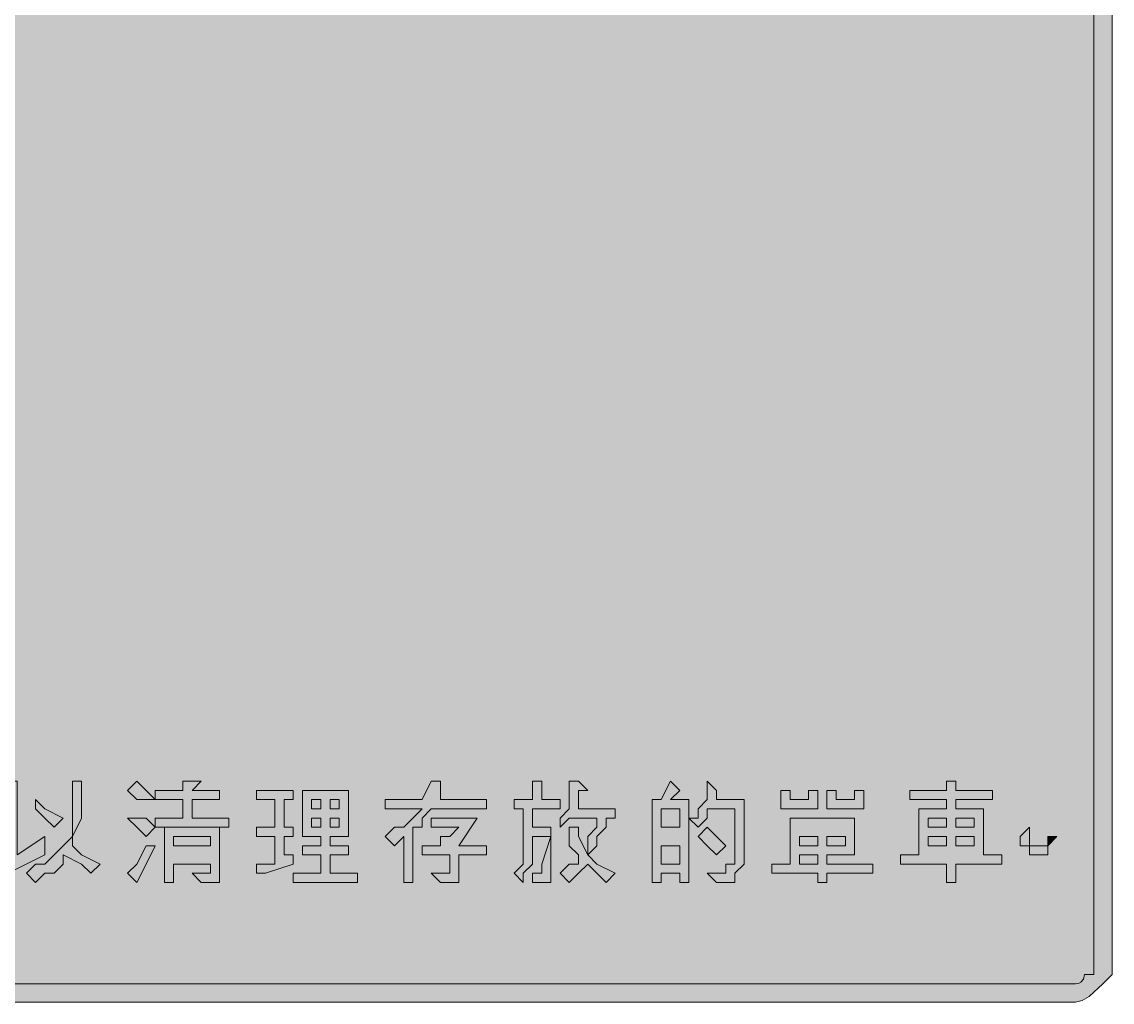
# Model space of a CAD drawing. Header units: metres. Extents: x 78 to 482, y 6 to 262.
# Drawn here: x 339.8 to 481.9, y 6.5 to 134.3 of the extents above; entities that cross this region are included whole.
import ezdxf

# ---------------------------------------------------------------- set-up
doc = ezdxf.new("R2010")
doc.units = ezdxf.units.M
doc.layers.add('FILL_BLACK_000000', color=7, linetype='Continuous', true_color=0x000000)
doc.layers.add('FILL_WHITE_FFFFFF', color=7, linetype='Continuous', true_color=0xffffff)

msp = doc.modelspace()

# ---------------------------------------------------------------- hatches: boundary and pattern name
at = {"layer": 'FILL_BLACK_000000', "true_color": 0x000000}
h = msp.add_hatch(color=7, dxfattribs=at)
h.dxf.hatch_style = 1
h.paths.add_polyline_path([(477.15, 262.08), (478.05, 262.06), (478.95, 261.93), (479.85, 261.57), (480.75, 260.88), (481.44, 259.98), (481.8, 259.08), (481.93, 258.18), (481.95, 257.28), (481.95, 11.28), (481.95, 10.08), (480.75, 8.88), (478.95, 7.23), (478.05, 6.69), (477.15, 6.48), (82.35, 6.48), (81.45, 6.69), (80.55, 7.23), (78.75, 8.88), (78.35, 8.93), (78.06, 9.09), (77.7, 9.63), (77.57, 10.4), (77.55, 11.28), (77.55, 257.28), (77.55, 258.48), (77.6, 258.88), (77.74, 259.19), (78.15, 259.68), (78.56, 260.17), (78.7, 260.48), (78.75, 260.88), (79.65, 261.57), (80.55, 261.93), (81.45, 262.06), (82.35, 262.08), (477.15, 262.08)])
h = msp.add_hatch(color=7, dxfattribs=at)
h.dxf.hatch_style = 1
h.paths.add_polyline_path([(339.15, 35.28), (339.15, 34.08), (339.15, 25.68), (342.75, 28.08), (342.75, 25.68), (337.95, 23.28), (336.75, 23.28), (336.75, 25.68), (337.95, 25.68), (337.95, 35.28), (339.15, 35.28)])
h = msp.add_hatch(color=7, dxfattribs=at)
h.dxf.hatch_style = 1
h.paths.add_polyline_path([(346.35, 32.88), (346.35, 35.28), (347.55, 35.28), (347.55, 34.08), (347.55, 31.68), (347.55, 30.48), (346.35, 28.08), (346.35, 29.28), (346.35, 30.48), (346.35, 32.88)])
h = msp.add_hatch(color=7, dxfattribs=at)
h.dxf.hatch_style = 1
h.paths.add_polyline_path([(355.95, 34.08), (357.15, 32.88), (355.95, 32.88), (354.75, 32.88), (353.55, 34.08), (354.75, 35.28), (355.95, 34.08)])
h = msp.add_hatch(color=7, dxfattribs=at)
h.dxf.hatch_style = 1
h.paths.add_polyline_path([(357.15, 32.88), (357.15, 34.08), (360.75, 34.08), (360.75, 35.28), (361.95, 35.28), (363.15, 35.28), (361.95, 34.08), (365.55, 34.08), (365.55, 32.88), (361.95, 32.88), (361.95, 31.68), (361.95, 30.48), (366.75, 30.48), (366.75, 29.28), (357.15, 29.28), (357.15, 30.48), (360.75, 30.48), (360.75, 31.68), (360.75, 32.88), (357.15, 32.88)])
h = msp.add_hatch(color=7, dxfattribs=at)
h.dxf.hatch_style = 1
h.paths.add_polyline_path([(387.15, 32.88), (391.95, 32.88), (393.15, 35.28), (394.35, 35.28), (394.35, 34.08), (394.35, 32.88), (400.35, 32.88), (400.35, 31.68), (393.15, 31.68), (391.95, 30.48), (391.95, 29.28), (390.75, 29.28), (390.75, 22.08), (389.55, 22.08), (389.55, 28.08), (388.35, 26.88), (387.15, 28.08), (388.35, 29.28), (389.55, 29.28), (390.75, 30.48), (391.95, 31.68), (387.15, 31.68), (387.15, 32.88)])
h = msp.add_hatch(color=7, dxfattribs=at)
h.dxf.hatch_style = 1
h.paths.add_polyline_path([(406.35, 25.68), (406.35, 24.48), (405.15, 23.28), (405.15, 22.08), (403.95, 23.28), (405.15, 24.48), (405.15, 25.68), (405.15, 28.08), (405.15, 31.68), (403.95, 31.68), (403.95, 32.88), (406.35, 32.88), (406.35, 35.28), (407.55, 35.28), (407.55, 34.08), (407.55, 32.88), (409.95, 32.88), (409.95, 31.68), (406.35, 31.68), (406.35, 29.28), (408.75, 29.28), (408.75, 28.08), (406.35, 28.08), (406.35, 26.88), (406.35, 25.68)])
h = msp.add_hatch(color=7, dxfattribs=at)
h.dxf.hatch_style = 1
h.paths.add_polyline_path([(414.75, 29.28), (414.75, 30.48), (411.15, 30.48), (409.95, 29.28), (409.95, 30.48), (411.15, 31.68), (411.15, 32.88), (411.15, 35.28), (412.35, 35.28), (413.55, 34.08), (412.35, 34.08), (412.35, 31.68), (417.15, 31.68), (417.15, 30.48), (415.95, 30.48), (415.95, 29.28), (414.75, 28.08), (414.75, 26.88), (413.55, 25.68), (413.55, 26.88), (413.55, 28.08), (414.75, 29.28)])
h = msp.add_hatch(color=7, dxfattribs=at)
h.dxf.hatch_style = 1
h.paths.add_polyline_path([(423.15, 22.08), (421.95, 22.08), (421.95, 32.88), (423.15, 32.88), (424.35, 35.28), (425.55, 34.08), (424.35, 32.88), (426.75, 32.88), (426.75, 30.48), (426.75, 22.08), (425.55, 22.08), (425.55, 23.28), (423.15, 23.28), (423.15, 22.08)])
h.paths.add_polyline_path([(423.15, 31.68), (423.15, 29.28), (425.55, 29.28), (425.55, 31.68), (423.15, 31.68)], flags=16)
h.paths.add_polyline_path([(425.55, 26.88), (423.15, 26.88), (423.15, 24.48), (425.55, 24.48), (425.55, 26.88)], flags=16)
h = msp.add_hatch(color=7, dxfattribs=at)
h.dxf.hatch_style = 1
h.paths.add_polyline_path([(430.35, 34.08), (430.35, 32.88), (433.95, 32.88), (433.95, 28.08), (433.95, 26.88), (433.95, 25.68), (433.95, 24.48), (432.75, 23.28), (432.75, 22.08), (431.55, 22.08), (430.35, 22.08), (429.15, 23.28), (430.35, 23.28), (431.55, 23.28), (431.55, 24.48), (432.75, 24.48), (432.75, 25.68), (432.75, 26.88), (432.75, 28.08), (432.75, 31.68), (429.15, 31.68), (429.15, 30.48), (427.95, 29.28), (426.75, 30.48), (427.95, 30.48), (427.95, 31.68), (429.15, 32.88), (429.15, 35.28), (430.35, 34.08)])
h = msp.add_hatch(color=7, dxfattribs=at)
h.dxf.hatch_style = 1
h.paths.add_polyline_path([(460.35, 34.08), (460.35, 35.28), (461.55, 35.28), (461.55, 34.08), (466.35, 34.08), (466.35, 32.88), (461.55, 32.88), (461.55, 31.68), (465.15, 31.68), (465.15, 25.68), (467.55, 25.68), (467.55, 24.48), (461.55, 24.48), (461.55, 22.08), (460.35, 22.08), (460.35, 24.48), (454.35, 24.48), (454.35, 25.68), (456.75, 25.68), (456.75, 31.68), (460.35, 31.68), (460.35, 32.88), (455.55, 32.88), (455.55, 34.08), (460.35, 34.08)])
h.paths.add_polyline_path([(460.35, 29.28), (460.35, 30.48), (457.95, 30.48), (457.95, 29.28), (460.35, 29.28)], flags=16)
h.paths.add_polyline_path([(457.95, 26.88), (460.35, 26.88), (460.35, 28.08), (457.95, 28.08), (457.95, 26.88)], flags=16)
h.paths.add_polyline_path([(461.55, 30.48), (461.55, 29.28), (463.95, 29.28), (463.95, 30.48), (461.55, 30.48)], flags=16)
h.paths.add_polyline_path([(463.95, 28.08), (461.55, 28.08), (461.55, 26.88), (463.95, 26.88), (463.95, 28.08)], flags=16)
h = msp.add_hatch(color=7, dxfattribs=at)
h.dxf.hatch_style = 1
h.paths.add_polyline_path([(342.75, 31.68), (345.15, 30.48), (343.95, 29.28), (342.75, 30.48), (341.55, 31.68), (341.55, 32.88), (342.75, 31.68)])
h = msp.add_hatch(color=7, dxfattribs=at)
h.dxf.hatch_style = 1
h.paths.add_polyline_path([(375.15, 34.08), (375.15, 32.88), (373.95, 32.88), (373.95, 29.28), (375.15, 29.28), (375.15, 28.08), (373.95, 28.08), (373.95, 25.68), (375.15, 25.68), (375.15, 24.48), (371.55, 23.28), (370.35, 23.28), (370.35, 24.48), (372.75, 24.48), (372.75, 28.08), (370.35, 28.08), (370.35, 29.28), (372.75, 29.28), (372.75, 32.88), (370.35, 32.88), (370.35, 34.08), (375.15, 34.08)])
h = msp.add_hatch(color=7, dxfattribs=at)
h.dxf.hatch_style = 1
h.paths.add_polyline_path([(382.35, 26.88), (382.35, 25.68), (379.95, 25.68), (379.95, 23.28), (383.55, 23.28), (383.55, 22.08), (375.15, 22.08), (375.15, 23.28), (378.75, 23.28), (378.75, 25.68), (376.35, 25.68), (376.35, 26.88), (378.75, 26.88), (378.75, 28.08), (376.35, 28.08), (376.35, 34.08), (382.35, 34.08), (382.35, 28.08), (379.95, 28.08), (379.95, 26.88), (382.35, 26.88)])
h.paths.add_polyline_path([(381.15, 29.28), (381.15, 30.48), (379.95, 30.48), (379.95, 29.28), (381.15, 29.28)], flags=16)
h.paths.add_polyline_path([(377.55, 29.28), (378.75, 29.28), (378.75, 30.48), (377.55, 30.48), (377.55, 29.28)], flags=16)
h.paths.add_polyline_path([(377.55, 32.88), (377.55, 31.68), (378.75, 31.68), (378.75, 32.88), (377.55, 32.88)], flags=16)
h.paths.add_polyline_path([(381.15, 32.88), (379.95, 32.88), (379.95, 31.68), (381.15, 31.68), (381.15, 32.88)], flags=16)
h = msp.add_hatch(color=7, dxfattribs=at)
h.dxf.hatch_style = 1
h.paths.add_polyline_path([(443.55, 31.68), (438.75, 31.68), (438.75, 34.08), (439.95, 34.08), (439.95, 32.88), (442.35, 32.88), (442.35, 34.08), (443.55, 34.08), (443.55, 31.68)])
h = msp.add_hatch(color=7, dxfattribs=at)
h.dxf.hatch_style = 1
h.paths.add_polyline_path([(449.55, 31.68), (444.75, 31.68), (444.75, 34.08), (445.95, 34.08), (445.95, 32.88), (448.35, 32.88), (448.35, 34.08), (449.55, 34.08), (449.55, 31.68)])
h = msp.add_hatch(color=7, dxfattribs=at)
h.dxf.hatch_style = 1
h.paths.add_polyline_path([(355.95, 30.48), (357.15, 29.28), (355.95, 28.08), (354.75, 29.28), (353.55, 30.48), (354.75, 30.48), (355.95, 30.48)])
h = msp.add_hatch(color=7, dxfattribs=at)
h.dxf.hatch_style = 1
h.paths.add_polyline_path([(395.55, 28.08), (396.75, 29.28), (393.15, 29.28), (393.15, 30.48), (397.95, 30.48), (399.15, 30.48), (396.75, 26.88), (400.35, 26.88), (400.35, 25.68), (396.75, 25.68), (396.75, 24.48), (396.75, 23.28), (396.75, 22.08), (395.55, 22.08), (394.35, 22.08), (393.15, 23.28), (394.35, 23.28), (395.55, 23.28), (395.55, 24.48), (395.55, 25.68), (391.95, 25.68), (391.95, 26.88), (394.35, 26.88), (394.35, 28.08), (395.55, 28.08)])
h = msp.add_hatch(color=7, dxfattribs=at)
h.dxf.hatch_style = 1
h.paths.add_polyline_path([(447.15, 25.68), (444.75, 25.68), (444.75, 24.48), (450.75, 24.48), (450.75, 23.28), (444.75, 23.28), (444.75, 22.08), (443.55, 22.08), (443.55, 23.28), (437.55, 23.28), (437.55, 24.48), (439.95, 24.48), (439.95, 30.48), (448.35, 30.48), (448.35, 25.68), (447.15, 25.68)])
h.paths.add_polyline_path([(441.15, 24.48), (443.55, 24.48), (443.55, 25.68), (441.15, 25.68), (441.15, 24.48)], flags=16)
h.paths.add_polyline_path([(444.75, 28.08), (444.75, 26.88), (447.15, 26.88), (447.15, 28.08), (444.75, 28.08)], flags=16)
h.paths.add_polyline_path([(443.55, 28.08), (441.15, 28.08), (441.15, 26.88), (443.55, 26.88), (443.55, 28.08)], flags=16)
h = msp.add_hatch(color=7, dxfattribs=at)
h.dxf.hatch_style = 1
h.paths.add_polyline_path([(365.55, 24.48), (365.55, 23.28), (365.55, 22.08), (364.35, 22.08), (363.15, 22.08), (361.95, 23.28), (363.15, 23.28), (364.35, 23.28), (364.35, 24.48), (359.55, 24.48), (359.55, 22.08), (358.35, 22.08), (358.35, 29.28), (365.55, 29.28), (365.55, 24.48)])
h.paths.add_polyline_path([(364.35, 28.08), (359.55, 28.08), (359.55, 26.88), (364.35, 26.88), (364.35, 28.08)], flags=16)
h = msp.add_hatch(color=7, dxfattribs=at)
h.dxf.hatch_style = 1
h.paths.add_polyline_path([(415.95, 22.08), (414.75, 23.28), (413.55, 24.48), (412.35, 23.28), (411.15, 22.08), (409.95, 23.28), (411.15, 24.48), (412.35, 24.48), (412.35, 25.68), (411.15, 26.88), (411.15, 28.08), (411.15, 29.28), (412.35, 29.28), (412.35, 28.08), (413.55, 25.68), (414.75, 24.48), (417.15, 23.28), (415.95, 22.08)])
h = msp.add_hatch(color=7, dxfattribs=at)
h.dxf.hatch_style = 1
h.paths.add_polyline_path([(430.35, 28.08), (431.55, 26.88), (430.35, 25.68), (429.15, 26.88), (427.95, 28.08), (429.15, 29.28), (430.35, 28.08)])
h = msp.add_hatch(color=7, dxfattribs=at)
h.dxf.hatch_style = 1
h.paths.add_polyline_path([(469.95, 28.08), (471.15, 29.28), (471.15, 28.08), (471.15, 26.88), (469.95, 26.88), (469.95, 28.08)])
h = msp.add_hatch(color=7, dxfattribs=at)
h.dxf.hatch_style = 1
h.paths.add_polyline_path([(349.95, 24.48), (348.75, 23.28), (347.55, 24.48), (345.15, 25.68), (345.15, 24.48), (343.95, 23.28), (342.75, 23.28), (341.55, 22.08), (340.35, 23.28), (341.55, 24.48), (342.75, 24.48), (343.95, 25.68), (345.15, 26.88), (346.35, 28.08), (346.35, 26.88), (347.55, 25.68), (349.95, 24.48)])
h = msp.add_hatch(color=7, dxfattribs=at)
h.dxf.hatch_style = 1
h.paths.add_polyline_path([(408.75, 22.08), (407.55, 22.08), (406.35, 22.08), (406.35, 23.28), (407.55, 23.28), (407.55, 24.48), (408.75, 28.08), (408.75, 24.48), (408.75, 23.28), (408.75, 22.08)])
h = msp.add_hatch(color=7, dxfattribs=at)
h.dxf.hatch_style = 1
h.paths.add_polyline_path([(473.55, 26.88), (473.55, 28.08), (474.75, 28.08), (473.55, 26.88)])
h = msp.add_hatch(color=7, dxfattribs=at)
h.dxf.hatch_style = 1
h.paths.add_polyline_path([(355.95, 24.48), (354.75, 22.08), (353.55, 23.28), (354.75, 24.48), (355.95, 26.88), (357.15, 26.88), (355.95, 24.48)])
h = msp.add_hatch(color=7, dxfattribs=at)
h.dxf.hatch_style = 1
h.paths.add_polyline_path([(472.35, 25.68), (471.15, 25.68), (471.15, 26.88), (472.35, 26.88), (473.55, 26.88), (473.55, 25.68), (472.35, 25.68)])
at = {"layer": 'FILL_WHITE_FFFFFF', "true_color": 0xffffff}
h = msp.add_hatch(color=7, dxfattribs=at)
h.dxf.hatch_style = 1
h.paths.add_polyline_path([(79.95, 257.28), (79.95, 258.48), (81.15, 259.68), (82.35, 259.68), (477.15, 259.68), (477.86, 259.66), (478.35, 259.53), (478.84, 259.17), (479.55, 258.48), (479.55, 257.28), (479.55, 11.28), (479.55, 10.08), (478.35, 10.08), (478.2, 9.48), (477.84, 9.07), (477.55, 8.93), (477.15, 8.88), (82.35, 8.88), (81.47, 9.09), (80.7, 9.63), (80.16, 10.4), (79.95, 11.28), (79.95, 257.28)])

# ---------------------------------------------------------------- linework, layer by layer
at = {"layer": 'FILL_BLACK_000000', "lineweight": 0, "true_color": 0x000000}
msp.add_lwpolyline([(82.35, 262.08), (477.15, 262.08), (478.05, 262.06), (478.95, 261.93), (479.85, 261.57), (480.75, 260.88), (481.44, 259.98), (481.8, 259.08), (481.93, 258.18), (481.95, 257.28), (481.95, 11.28), (481.95, 10.08), (480.75, 8.88), (478.95, 7.23), (478.05, 6.69), (477.15, 6.48), (82.35, 6.48)], dxfattribs=at)
for points in [[(339.15, 35.28), (339.15, 34.08), (339.15, 25.68), (342.75, 28.08), (342.75, 25.68), (337.95, 23.28), (336.75, 23.28), (336.75, 25.68), (337.95, 25.68), (337.95, 35.28)], [(346.35, 32.88), (346.35, 35.28), (347.55, 35.28), (347.55, 34.08), (347.55, 31.68), (347.55, 30.48), (346.35, 28.08), (346.35, 29.28), (346.35, 30.48)], [(355.95, 34.08), (357.15, 32.88), (355.95, 32.88), (354.75, 32.88), (353.55, 34.08), (354.75, 35.28)], [(357.15, 32.88), (357.15, 34.08), (360.75, 34.08), (360.75, 35.28), (361.95, 35.28), (363.15, 35.28), (361.95, 34.08), (365.55, 34.08), (365.55, 32.88), (361.95, 32.88), (361.95, 31.68), (361.95, 30.48), (366.75, 30.48), (366.75, 29.28), (357.15, 29.28), (357.15, 30.48), (360.75, 30.48), (360.75, 31.68), (360.75, 32.88)], [(387.15, 32.88), (391.95, 32.88), (393.15, 35.28), (394.35, 35.28), (394.35, 34.08), (394.35, 32.88), (400.35, 32.88), (400.35, 31.68), (393.15, 31.68), (391.95, 30.48), (391.95, 29.28), (390.75, 29.28), (390.75, 22.08), (389.55, 22.08), (389.55, 28.08), (388.35, 26.88), (387.15, 28.08), (388.35, 29.28), (389.55, 29.28), (390.75, 30.48), (391.95, 31.68), (387.15, 31.68)], [(406.35, 25.68), (406.35, 24.48), (405.15, 23.28), (405.15, 22.08), (403.95, 23.28), (405.15, 24.48), (405.15, 25.68), (405.15, 28.08), (405.15, 31.68), (403.95, 31.68), (403.95, 32.88), (406.35, 32.88), (406.35, 35.28), (407.55, 35.28), (407.55, 34.08), (407.55, 32.88), (409.95, 32.88), (409.95, 31.68), (406.35, 31.68), (406.35, 29.28), (408.75, 29.28), (408.75, 28.08), (406.35, 28.08), (406.35, 26.88)], [(414.75, 29.28), (414.75, 30.48), (411.15, 30.48), (409.95, 29.28), (409.95, 30.48), (411.15, 31.68), (411.15, 32.88), (411.15, 35.28), (412.35, 35.28), (413.55, 34.08), (412.35, 34.08), (412.35, 31.68), (417.15, 31.68), (417.15, 30.48), (415.95, 30.48), (415.95, 29.28), (414.75, 28.08), (414.75, 26.88), (413.55, 25.68), (413.55, 26.88), (413.55, 28.08)], [(423.15, 22.08), (421.95, 22.08), (421.95, 32.88), (423.15, 32.88), (424.35, 35.28), (425.55, 34.08), (424.35, 32.88), (426.75, 32.88), (426.75, 30.48), (426.75, 22.08), (425.55, 22.08), (425.55, 23.28), (423.15, 23.28)], [(430.35, 34.08), (430.35, 32.88), (433.95, 32.88), (433.95, 28.08), (433.95, 26.88), (433.95, 25.68), (433.95, 24.48), (432.75, 23.28), (432.75, 22.08), (431.55, 22.08), (430.35, 22.08), (429.15, 23.28), (430.35, 23.28), (431.55, 23.28), (431.55, 24.48), (432.75, 24.48), (432.75, 25.68), (432.75, 26.88), (432.75, 28.08), (432.75, 31.68), (429.15, 31.68), (429.15, 30.48), (427.95, 29.28), (426.75, 30.48), (427.95, 30.48), (427.95, 31.68), (429.15, 32.88), (429.15, 35.28)], [(460.35, 34.08), (460.35, 35.28), (461.55, 35.28), (461.55, 34.08), (466.35, 34.08), (466.35, 32.88), (461.55, 32.88), (461.55, 31.68), (465.15, 31.68), (465.15, 25.68), (467.55, 25.68), (467.55, 24.48), (461.55, 24.48), (461.55, 22.08), (460.35, 22.08), (460.35, 24.48), (454.35, 24.48), (454.35, 25.68), (456.75, 25.68), (456.75, 31.68), (460.35, 31.68), (460.35, 32.88), (455.55, 32.88), (455.55, 34.08)], [(342.75, 31.68), (345.15, 30.48), (343.95, 29.28), (342.75, 30.48), (341.55, 31.68), (341.55, 32.88)], [(375.15, 34.08), (375.15, 32.88), (373.95, 32.88), (373.95, 29.28), (375.15, 29.28), (375.15, 28.08), (373.95, 28.08), (373.95, 25.68), (375.15, 25.68), (375.15, 24.48), (371.55, 23.28), (370.35, 23.28), (370.35, 24.48), (372.75, 24.48), (372.75, 28.08), (370.35, 28.08), (370.35, 29.28), (372.75, 29.28), (372.75, 32.88), (370.35, 32.88), (370.35, 34.08)], [(382.35, 26.88), (382.35, 25.68), (379.95, 25.68), (379.95, 23.28), (383.55, 23.28), (383.55, 22.08), (375.15, 22.08), (375.15, 23.28), (378.75, 23.28), (378.75, 25.68), (376.35, 25.68), (376.35, 26.88), (378.75, 26.88), (378.75, 28.08), (376.35, 28.08), (376.35, 34.08), (382.35, 34.08), (382.35, 28.08), (379.95, 28.08), (379.95, 26.88)], [(377.55, 32.88), (377.55, 31.68), (378.75, 31.68), (378.75, 32.88)], [(381.15, 32.88), (379.95, 32.88), (379.95, 31.68), (381.15, 31.68)], [(443.55, 31.68), (438.75, 31.68), (438.75, 34.08), (439.95, 34.08), (439.95, 32.88), (442.35, 32.88), (442.35, 34.08), (443.55, 34.08)], [(449.55, 31.68), (444.75, 31.68), (444.75, 34.08), (445.95, 34.08), (445.95, 32.88), (448.35, 32.88), (448.35, 34.08), (449.55, 34.08)], [(423.15, 31.68), (423.15, 29.28), (425.55, 29.28), (425.55, 31.68)], [(355.95, 30.48), (357.15, 29.28), (355.95, 28.08), (354.75, 29.28), (353.55, 30.48), (354.75, 30.48)], [(377.55, 29.28), (378.75, 29.28), (378.75, 30.48), (377.55, 30.48)], [(381.15, 29.28), (381.15, 30.48), (379.95, 30.48), (379.95, 29.28)], [(395.55, 28.08), (396.75, 29.28), (393.15, 29.28), (393.15, 30.48), (397.95, 30.48), (399.15, 30.48), (396.75, 26.88), (400.35, 26.88), (400.35, 25.68), (396.75, 25.68), (396.75, 24.48), (396.75, 23.28), (396.75, 22.08), (395.55, 22.08), (394.35, 22.08), (393.15, 23.28), (394.35, 23.28), (395.55, 23.28), (395.55, 24.48), (395.55, 25.68), (391.95, 25.68), (391.95, 26.88), (394.35, 26.88), (394.35, 28.08)], [(447.15, 25.68), (444.75, 25.68), (444.75, 24.48), (450.75, 24.48), (450.75, 23.28), (444.75, 23.28), (444.75, 22.08), (443.55, 22.08), (443.55, 23.28), (437.55, 23.28), (437.55, 24.48), (439.95, 24.48), (439.95, 30.48), (448.35, 30.48), (448.35, 25.68)], [(460.35, 29.28), (460.35, 30.48), (457.95, 30.48), (457.95, 29.28)], [(461.55, 30.48), (461.55, 29.28), (463.95, 29.28), (463.95, 30.48)], [(365.55, 24.48), (365.55, 23.28), (365.55, 22.08), (364.35, 22.08), (363.15, 22.08), (361.95, 23.28), (363.15, 23.28), (364.35, 23.28), (364.35, 24.48), (359.55, 24.48), (359.55, 22.08), (358.35, 22.08), (358.35, 29.28), (365.55, 29.28)], [(415.95, 22.08), (414.75, 23.28), (413.55, 24.48), (412.35, 23.28), (411.15, 22.08), (409.95, 23.28), (411.15, 24.48), (412.35, 24.48), (412.35, 25.68), (411.15, 26.88), (411.15, 28.08), (411.15, 29.28), (412.35, 29.28), (412.35, 28.08), (413.55, 25.68), (414.75, 24.48), (417.15, 23.28)], [(430.35, 28.08), (431.55, 26.88), (430.35, 25.68), (429.15, 26.88), (427.95, 28.08), (429.15, 29.28)], [(469.95, 28.08), (471.15, 29.28), (471.15, 28.08), (471.15, 26.88), (469.95, 26.88)], [(349.95, 24.48), (348.75, 23.28), (347.55, 24.48), (345.15, 25.68), (345.15, 24.48), (343.95, 23.28), (342.75, 23.28), (341.55, 22.08), (340.35, 23.28), (341.55, 24.48), (342.75, 24.48), (343.95, 25.68), (345.15, 26.88), (346.35, 28.08), (346.35, 26.88), (347.55, 25.68)], [(364.35, 28.08), (359.55, 28.08), (359.55, 26.88), (364.35, 26.88)], [(408.75, 22.08), (407.55, 22.08), (406.35, 22.08), (406.35, 23.28), (407.55, 23.28), (407.55, 24.48), (408.75, 28.08), (408.75, 24.48), (408.75, 23.28)], [(443.55, 28.08), (441.15, 28.08), (441.15, 26.88), (443.55, 26.88)], [(444.75, 28.08), (444.75, 26.88), (447.15, 26.88), (447.15, 28.08)], [(457.95, 26.88), (460.35, 26.88), (460.35, 28.08), (457.95, 28.08)], [(463.95, 28.08), (461.55, 28.08), (461.55, 26.88), (463.95, 26.88)], [(473.55, 26.88), (473.55, 28.08), (474.75, 28.08)], [(355.95, 24.48), (354.75, 22.08), (353.55, 23.28), (354.75, 24.48), (355.95, 26.88), (357.15, 26.88)], [(425.55, 26.88), (423.15, 26.88), (423.15, 24.48), (425.55, 24.48)], [(441.15, 24.48), (443.55, 24.48), (443.55, 25.68), (441.15, 25.68)], [(472.35, 25.68), (471.15, 25.68), (471.15, 26.88), (472.35, 26.88), (473.55, 26.88), (473.55, 25.68)]]:
    msp.add_lwpolyline(points, close=True, dxfattribs=at)
at = {"layer": 'FILL_WHITE_FFFFFF', "lineweight": 0, "true_color": 0x000000}
msp.add_lwpolyline([(79.95, 257.28), (79.95, 258.48), (81.15, 259.68), (82.35, 259.68), (477.15, 259.68), (477.86, 259.66), (478.35, 259.53), (478.84, 259.17), (479.55, 258.48), (479.55, 257.28), (479.55, 11.28), (479.55, 10.08), (478.35, 10.08), (478.2, 9.48), (477.84, 9.07), (477.55, 8.93), (477.15, 8.88), (82.35, 8.88), (81.47, 9.09), (80.7, 9.63), (80.16, 10.4), (79.95, 11.28)], close=True, dxfattribs=at)

doc.saveas('drawing.dxf')
